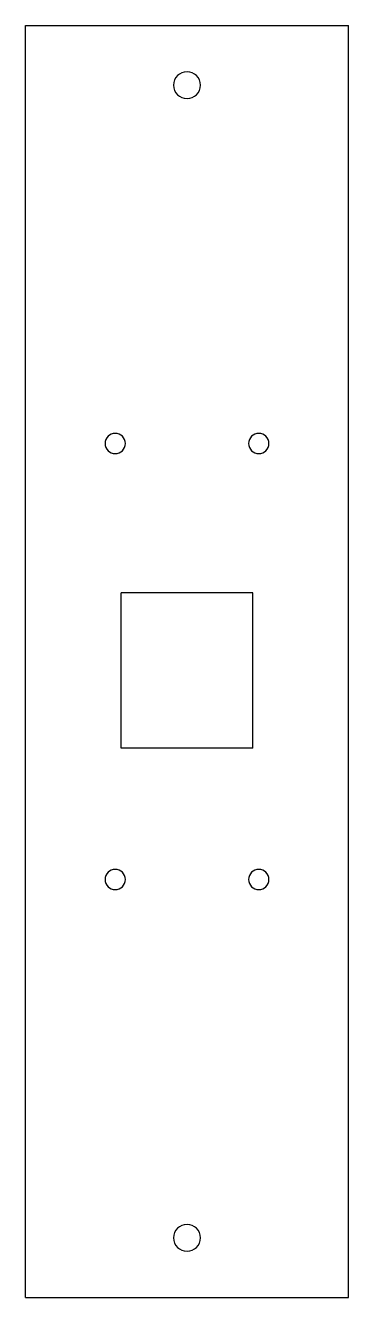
# Model space of a CAD drawing. Header units: millimetres. Extents: x 0 to 54, y 0 to 213.
import ezdxf

# ---------------------------------------------------------------- set-up
doc = ezdxf.new("R2010")
doc.units = ezdxf.units.MM

msp = doc.modelspace()

# ---------------------------------------------------------------- linework, layer by layer
for p, q in [((0, 0), (0, 213)), ((0, 213), (54, 213)), ((54, 0), (54, 213)), ((16, 92), (16, 118)), ((38, 118), (16, 118)), ((38, 92), (38, 118)), ((38, 92), (16, 92)), ((0, 0), (54, 0))]:
    msp.add_line(p, q)
for centre, radius, start, end in [((27, 203), 2.25, 0, 180), ((27, 203), 2.25, -180, 0), ((15, 143), 1.7, 0, 180), ((15, 143), 1.7, -180, 0), ((39, 143), 1.7, 0, 180), ((39, 143), 1.7, -180, 0), ((15, 70), 1.7, 0, 180), ((39, 70), 1.7, 0, 180), ((15, 70), 1.7, -180, 0), ((39, 70), 1.7, -180, 0), ((27, 10), 2.25, 0, 180), ((27, 10), 2.25, -180, 0)]:
    msp.add_arc(centre, radius, start, end)

doc.saveas('drawing.dxf')
